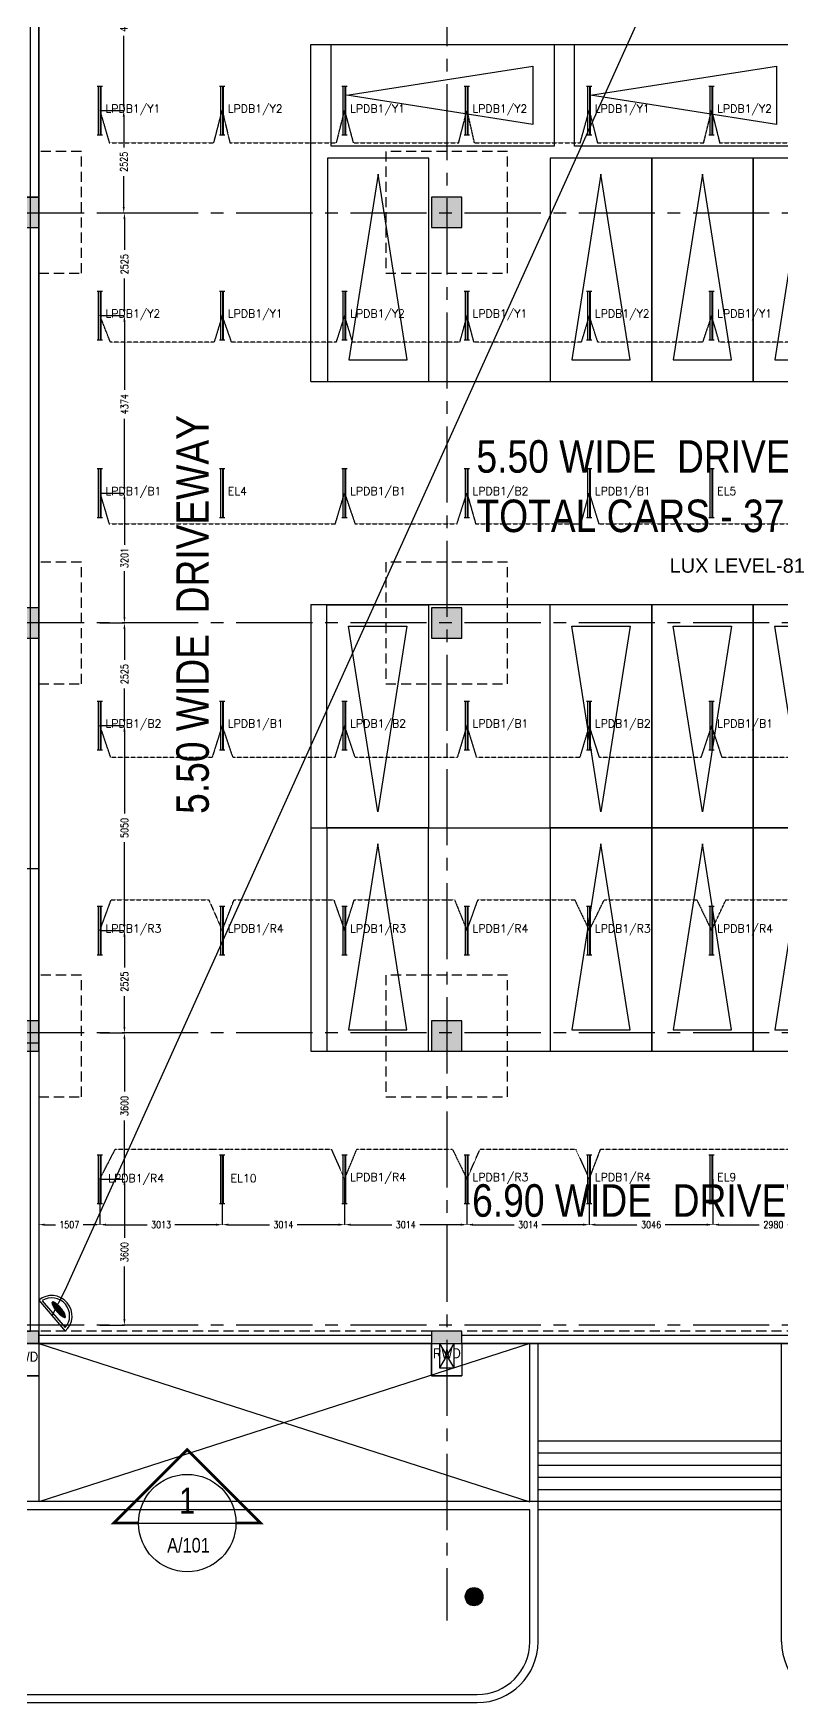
# Model space of a CAD drawing. Header units: millimetres. Extents: x 9951103 to 10069403, y -1438285 to -1363322.
# Drawn here: x 10006100 to 10024532, y -1432343 to -1391218 of the extents above; entities that cross this region are included whole.
import ezdxf
from ezdxf.enums import TextEntityAlignment as Align

# ---------------------------------------------------------------- set-up
doc = ezdxf.new("R2010")
doc.units = ezdxf.units.MM
doc.header["$MEASUREMENT"] = 0
doc.header["$PDMODE"] = 35
for name, pattern in [('CENTER2', [1.125, 0.75, -0.125, 0.125, -0.125]), ('DASHED', [0.75, 0.5, -0.25]), ('HIDDEN', [0.375, 0.25, -0.125])]:
    doc.linetypes.add(name, pattern=pattern)
for name, color, linetype in [('1_WINDOWS20', 5, 'Continuous'), ('A-ELEV-MDUM', 4, 'Continuous'), ('A-GRID-100', 5, 'CENTER2'), ('A-REFR-ELEV', 8, 'Continuous'), ('A-TEXT-NOTE-100', 4, 'Continuous'), ('A-WALL-MSNY', 3, 'Continuous'), ('CCTV', 120, 'Continuous'), ('CCTV & PA LAYOUT', 21, 'Continuous'), ('ELE-CONDUIT', 8, 'DASHED'), ('hatch', 8, 'Continuous'), ('Light', 142, 'Continuous'), ('POWER CONDUIT', 7, 'Continuous'), ('S TRUSS', 6, 'Continuous'), ('S-BEAM', 6, 'Continuous'), ('S-BEAMDASH', 4, 'HIDDEN'), ('S-COL', 200, 'Continuous'), ('S-CUTOUT', 11, 'Continuous'), ('S-GRID', 8, 'CENTER2'), ('S-HATH-CONC', 253, 'Continuous'), ('S-MIS', 8, 'Continuous'), ('WORKING', 76, 'Continuous')]:
    doc.layers.add(name, color=color, linetype=linetype)
for name, color, linetype, lineweight in [('ELE', 7, 'Continuous', 25), ('STR COL', 200, 'Continuous', 15), ('STR HATCH', 25, 'Continuous', 15)]:
    doc.layers.add(name, color=color, linetype=linetype, lineweight=lineweight)
doc.styles.add('ARIAL', font='arial.ttf', dxfattribs={"width": 0.8})
doc.styles.add('Ground$0$SIMPLEX', font='simplex.shx')
doc.styles.add('ROMANS-TITLE', font='ROMANS.shx', dxfattribs={"width": 0.8})
doc.styles.get("Standard").update_dxf_attribs({"font": 'arial.ttf'})
doc.dimstyles.new('A-100-DIM-INT', dxfattribs={"dimscale": 100, "dimtxt": 1.8, "dimasz": 1.5, "dimexe": 0, "dimexo": 0, "dimgap": 1, "dimtad": 0, "dimdec": 0, "dimdsep": 46, "dimtxsty": 'ROMANS-TITLE', "dimcen": 0.025, "dimclrd": 8, "dimclre": 8, "dimclrt": 7, "dimazin": 2, "dimtfac": 1, "dimtdec": 0, "dimtix": 1, "dimtmove": 2, "dimatfit": 3, "dimfxl": 1, "dimtolj": 1, "dimtzin": 0, "dimarcsym": 0})

# ---------------------------------------------------------------- blocks, each defined once
blk = doc.blocks.new('A$C57AA1221')
at = {"layer": 'WORKING', "color": 8}
for points in [[(0, 0), (2.5, 0), (2.5, 5.5), (0, 5.5), (0, 0)], [(0.532, 0.528), (1.968, 0.528), (1.25, 5.106), (0.532, 0.528)]]:
    blk.add_lwpolyline(points, dxfattribs=at)
blk = doc.blocks.new('A-ELEV-REF-1')
at = {"layer": 'A-REFR-ELEV', "ltscale": 800}
blk.add_line((-60, 0), (60, 0), dxfattribs=at)
at = {"layer": 'A-REFR-ELEV', "color": 4, "linetype": 'Continuous', "style": 'ARIAL', "width": 0.8}
for tag, height, p in [('ELEV-NO', 32, (-0.1, 27.6)), ('DRAWING-REF', 18, (1.5, -27))]:
    blk.add_attdef(tag, text='', height=height, dxfattribs=at).set_placement(p, align=Align.MIDDLE)
blk = doc.blocks.new('A-ELEV-REF-ARROW-1')
at = {"layer": 'A-REFR-ELEV', "const_width": 34.3}
blk.add_lwpolyline([(600, 0), (904, 0), (0, -904), (-904, 0), (-600, 0)], dxfattribs=at)
at = {"layer": 'A-REFR-ELEV'}
blk.add_circle((0, 0), 600, dxfattribs=at)
blk = doc.blocks.new('A$C3E527FA5')
at = {"layer": 'S-HATH-CONC'}
for points in [[(42569.4, 34323.3), (43319.4, 34323.3), (43319.4, 35073.3), (42569.4, 35073.3)], [(52994.5, 34323.3), (53744.5, 34323.3), (53744.5, 35073.3), (52994.5, 35073.3)], [(42569.4, 24205.7), (43319.4, 24205.7), (43319.4, 24955.7), (42569.4, 24955.7)], [(52994.5, 24205.7), (53744.5, 24205.7), (53744.5, 24955.7), (52994.5, 24955.7)], [(42569.4, 14030.8), (43319.4, 14030.8), (43319.4, 14780.8), (42569.4, 14780.8)], [(52994.5, 14030.8), (53744.5, 14030.8), (53744.5, 14780.8), (52994.5, 14780.8)], [(42569.4, 6830.8), (43319.4, 6830.8), (43319.4, 7130.8), (42569.4, 7130.8)], [(52994.5, 6830.8), (53744.5, 6830.8), (53744.5, 7130.8), (52994.5, 7130.8)]]:
    blk.add_hatch(color=8, dxfattribs=at).paths.add_polyline_path(points)
at = {"layer": 'A-GRID-100', "color": 8, "linetype": 'CENTER2', "ltscale": 2500}
for p, q in [((53369.5, 54731.7), (53369.5, 2245.6)), ((80999.3, 34680.3), (1006.7, 34680.3)), ((80999.3, 24580.7), (1006.7, 24580.7)), ((80999.3, 14479.7), (1006.7, 14479.7)), ((80999.3, 7280.1), (1006.7, 7280.1))]:
    blk.add_line(p, q, dxfattribs=at)
at = {"layer": 'S-COL', "color": 8}
for points in [[(42569.4, 34323.3), (43319.4, 34323.3), (43319.4, 35073.3), (42569.4, 35073.3)], [(52994.5, 34323.3), (53744.5, 34323.3), (53744.5, 35073.3), (52994.5, 35073.3)], [(42569.4, 24205.7), (43319.4, 24205.7), (43319.4, 24955.7), (42569.4, 24955.7)], [(52994.5, 24205.7), (53744.5, 24205.7), (53744.5, 24955.7), (52994.5, 24955.7)], [(42569.4, 14030.8), (43319.4, 14030.8), (43319.4, 14780.8), (42569.4, 14780.8)], [(52994.5, 14030.8), (53744.5, 14030.8), (53744.5, 14780.8), (52994.5, 14780.8)], [(42569.4, 6830.8), (43319.4, 6830.8), (43319.4, 7130.8), (42569.4, 7130.8)], [(52994.5, 6830.8), (53744.5, 6830.8), (53744.5, 7130.8), (52994.5, 7130.8)]]:
    blk.add_lwpolyline(points, close=True, dxfattribs=at)
blk = doc.blocks.new('A$C38CA724D')
at = {"layer": 'S-GRID', "color": 8, "linetype": 'CENTER2', "ltscale": 2500}
for p, q in [((53369.5, 54731.7), (53369.5, 0)), ((80999.3, 34680.3), (1006.7, 34680.3)), ((80999.3, 24580.7), (1006.7, 24580.7)), ((80999.3, 14479.7), (1006.7, 14479.7)), ((80999.3, 7280.1), (1006.7, 7280.1))]:
    blk.add_line(p, q, dxfattribs=at)
blk = doc.blocks.new('A$C5ABE449E')
at = {"layer": 'STR HATCH'}
blk.add_hatch(color=8, dxfattribs=at).paths.add_polyline_path([(75, 75), (825, 75), (825, 825), (75, 825)])
at = {"layer": 'STR COL', "color": 8}
blk.add_lwpolyline([(75, 75), (825, 75), (825, 825), (75, 825)], close=True, dxfattribs=at)
blk = doc.blocks.new('REV COL LAYOUT')
at = {"layer": 'STR HATCH'}
for points in [[(35038, -35327), (35788, -35327), (35788, -35027), (35038, -35027)], [(45463, -35327), (46213, -35327), (46213, -35027), (45463, -35027)]]:
    blk.add_hatch(color=8, dxfattribs=at).paths.add_polyline_path(points)
h = blk.add_hatch(color=8, dxfattribs=at)
edge = h.paths.add_edge_path()
edge.add_arc((46513, -41567), 225, 0, 360)
at = {"layer": 'STR COL', "color": 8}
for points in [[(35038, -35327), (35788, -35327), (35788, -35027), (35038, -35027)], [(45463, -35327), (46213, -35327), (46213, -35027), (45463, -35027)]]:
    blk.add_lwpolyline(points, close=True, dxfattribs=at)
blk.add_circle((46513, -41567), 225, dxfattribs=at)
blk.add_circle((46513, -41567), 225, dxfattribs=at)
at = {"layer": 'hatch', "color": 8}
for p in [(34963, -7910), (45388, -7910), (34963, -18027), (45388, -18027), (34963, -28202), (45388, -28202)]:
    blk.add_blockref('A$C5ABE449E', p, dxfattribs=at)
blk = doc.blocks.new('A$C1FD4616B')
at = {"layer": 'S-MIS', "color": 8}
for p, q in [((46666, 14520), (46666, 18419)), ((46666, 16021), (52666, 16021)), ((46666, 15721), (52666, 15721)), ((46666, 15421), (52666, 15421)), ((46666, 15121), (52666, 15121)), ((46666, 14821), (52666, 14821)), ((46666, 14520), (28866, 14520)), ((52666, 14520), (46666, 14520)), ((46666, 11069), (46666, 14520)), ((52666, 11069), (52666, 14520)), ((46466, 14320), (28866, 14320)), ((46466, 11069), (46466, 14320)), ((52666, 14320), (46666, 14320)), ((19565, 9569), (45166, 9569)), ((19566, 9769), (45166, 9769)), ((25566, 9769), (45166, 9769)), ((25566, 9769), (45166, 9769))]:
    blk.add_line(p, q, dxfattribs=at)
for centre, radius, start, end in [((45166, 11069), 1500, 270, 0), ((45166, 11069), 1300, 270, 0), ((54166, 11069), 1500, 180, 270)]:
    blk.add_arc(centre, radius, start, end, dxfattribs=at)
blk = doc.blocks.new('FTL')
at = {"color": 30}
for p, q in [((-757, 75), (-757, -73)), ((-757, 38), (600, 36)), ((600, 74), (600, -75)), ((-757, -36), (600, -37))]:
    blk.add_line(p, q, dxfattribs=at)
at = {"color": 30, "ltscale": 450, "const_width": 20}
blk.add_lwpolyline([(-757, 1), (600, -1)], dxfattribs=at)
at = {"color": 30}
for tag, p in [('TYPE', (568, 0, 0)), ('WATTS', (568, -6, 0))]:
    blk.add_attdef(tag, p, '', height=2.5, dxfattribs=at)
blk = doc.blocks.new('*D168')
at = {"color": 8, "lineweight": -2}
for p, q in [((10025819, -1418871), (10025819, -1420568)), ((10022839, -1419444), (10022839, -1420568)), ((10022989, -1420568), (10023975, -1420568)), ((10025669, -1420568), (10024683, -1420568))]:
    blk.add_line(p, q, dxfattribs=at)
at = {"color": 8}
for points in [[(10022989, -1420543), (10022989, -1420593), (10022839, -1420568)], [(10025669, -1420593), (10025669, -1420543), (10025819, -1420568)]]:
    blk.add_solid(points, dxfattribs=at)
at = {"layer": 'Defpoints', "color": 0}
for p in [(10025819, -1418871), (10022839, -1419444), (10022839, -1420568)]:
    blk.add_point(p, dxfattribs=at)
at = {"color": 7, "insert": (10024329, -1420568), "char_height": 180, "attachment_point": 5, "style": 'ROMANS-TITLE'}
blk.add_mtext('\\A1;2980', dxfattribs=at)
blk = doc.blocks.new('*D169')
at = {"color": 8, "lineweight": -2}
for p, q in [((10019793, -1419444), (10019793, -1420568)), ((10022839, -1419444), (10022839, -1420568)), ((10019943, -1420568), (10020966, -1420568)), ((10022689, -1420568), (10021666, -1420568))]:
    blk.add_line(p, q, dxfattribs=at)
at = {"color": 8}
for points in [[(10019943, -1420543), (10019943, -1420593), (10019793, -1420568)], [(10022689, -1420593), (10022689, -1420543), (10022839, -1420568)]]:
    blk.add_solid(points, dxfattribs=at)
at = {"layer": 'Defpoints', "color": 0}
for p in [(10019793, -1419444), (10022839, -1419444), (10019793, -1420568)]:
    blk.add_point(p, dxfattribs=at)
at = {"color": 7, "insert": (10021316, -1420568), "char_height": 180, "attachment_point": 5, "style": 'ROMANS-TITLE'}
blk.add_mtext('\\A1;3046', dxfattribs=at)
blk = doc.blocks.new('*D158')
at = {"color": 8, "lineweight": -2}
for p, q in [((10016779, -1419444), (10016779, -1420568)), ((10019793, -1419444), (10019793, -1420568)), ((10016929, -1420568), (10017943, -1420568)), ((10019643, -1420568), (10018629, -1420568))]:
    blk.add_line(p, q, dxfattribs=at)
at = {"color": 8}
for points in [[(10016929, -1420543), (10016929, -1420593), (10016779, -1420568)], [(10019643, -1420593), (10019643, -1420543), (10019793, -1420568)]]:
    blk.add_solid(points, dxfattribs=at)
at = {"layer": 'Defpoints', "color": 0}
for p in [(10016779, -1419444), (10019793, -1419444), (10016779, -1420568)]:
    blk.add_point(p, dxfattribs=at)
at = {"color": 7, "insert": (10018286, -1420568), "char_height": 180, "attachment_point": 5, "style": 'ROMANS-TITLE'}
blk.add_mtext('\\A1;3014', dxfattribs=at)
blk = doc.blocks.new('*D159')
at = {"color": 8, "lineweight": -2}
for p, q in [((10013766, -1419444), (10013766, -1420568)), ((10016779, -1419444), (10016779, -1420568)), ((10013916, -1420568), (10014929, -1420568)), ((10016629, -1420568), (10015616, -1420568))]:
    blk.add_line(p, q, dxfattribs=at)
at = {"color": 8}
for points in [[(10013916, -1420543), (10013916, -1420593), (10013766, -1420568)], [(10016629, -1420593), (10016629, -1420543), (10016779, -1420568)]]:
    blk.add_solid(points, dxfattribs=at)
at = {"layer": 'Defpoints', "color": 0}
for p in [(10013766, -1419444), (10016779, -1419444), (10013766, -1420568)]:
    blk.add_point(p, dxfattribs=at)
at = {"color": 7, "insert": (10015272, -1420568), "char_height": 180, "attachment_point": 5, "style": 'ROMANS-TITLE'}
blk.add_mtext('\\A1;3014', dxfattribs=at)
blk = doc.blocks.new('*D160')
at = {"color": 8, "lineweight": -2}
for p, q in [((10010751, -1418871), (10010751, -1420568)), ((10013766, -1419444), (10013766, -1420568)), ((10010901, -1420568), (10011915, -1420568)), ((10013616, -1420568), (10012602, -1420568))]:
    blk.add_line(p, q, dxfattribs=at)
at = {"color": 8}
for points in [[(10010901, -1420543), (10010901, -1420593), (10010751, -1420568)], [(10013616, -1420593), (10013616, -1420543), (10013766, -1420568)]]:
    blk.add_solid(points, dxfattribs=at)
at = {"layer": 'Defpoints', "color": 0}
for p in [(10010751, -1418871), (10013766, -1419444), (10010751, -1420568)]:
    blk.add_point(p, dxfattribs=at)
at = {"color": 7, "insert": (10012258, -1420568), "char_height": 180, "attachment_point": 5, "style": 'ROMANS-TITLE'}
blk.add_mtext('\\A1;3014', dxfattribs=at)
blk = doc.blocks.new('*D161')
at = {"color": 8, "lineweight": -2}
for p, q in [((10010751, -1418871), (10010751, -1420568)), ((10007738, -1419444), (10007738, -1420568)), ((10007888, -1420568), (10008905, -1420568)), ((10010601, -1420568), (10009585, -1420568))]:
    blk.add_line(p, q, dxfattribs=at)
at = {"color": 8}
for points in [[(10007888, -1420543), (10007888, -1420593), (10007738, -1420568)], [(10010601, -1420593), (10010601, -1420543), (10010751, -1420568)]]:
    blk.add_solid(points, dxfattribs=at)
at = {"layer": 'Defpoints', "color": 0}
for p in [(10010751, -1418871), (10007738, -1419444), (10007738, -1420568)]:
    blk.add_point(p, dxfattribs=at)
at = {"color": 7, "insert": (10009245, -1420568), "char_height": 180, "attachment_point": 5, "style": 'ROMANS-TITLE'}
blk.add_mtext('\\A1;3013', dxfattribs=at)
blk = doc.blocks.new('*D162')
at = {"color": 8, "lineweight": -2}
for p, q in [((10007738, -1419444), (10007738, -1420568)), ((10006231, -1419743), (10006231, -1420568)), ((10006381, -1420568), (10006645, -1420568)), ((10007588, -1420568), (10007325, -1420568))]:
    blk.add_line(p, q, dxfattribs=at)
at = {"color": 8}
for points in [[(10006381, -1420543), (10006381, -1420593), (10006231, -1420568)], [(10007588, -1420593), (10007588, -1420543), (10007738, -1420568)]]:
    blk.add_solid(points, dxfattribs=at)
at = {"layer": 'Defpoints', "color": 0}
for p in [(10007738, -1419444), (10006231, -1419743), (10006231, -1420568)]:
    blk.add_point(p, dxfattribs=at)
at = {"color": 7, "insert": (10006985, -1420568), "char_height": 180, "attachment_point": 5, "style": 'ROMANS-TITLE'}
blk.add_mtext('\\A1;1507', dxfattribs=at)
blk = doc.blocks.new('*D145')
at = {"color": 8, "lineweight": -2}
for p, q in [((10007738, -1419444), (10008343, -1419444)), ((10008343, -1419594), (10008343, -1420890)), ((10008343, -1422894), (10008343, -1421597)), ((10007738, -1423044), (10008343, -1423044))]:
    blk.add_line(p, q, dxfattribs=at)
at = {"color": 8}
for points in [[(10008368, -1419594), (10008318, -1419594), (10008343, -1419444)], [(10008318, -1422894), (10008368, -1422894), (10008343, -1423044)]]:
    blk.add_solid(points, dxfattribs=at)
at = {"layer": 'Defpoints', "color": 0}
for p in [(10007738, -1419444), (10007738, -1423044), (10008343, -1423044)]:
    blk.add_point(p, dxfattribs=at)
at = {"color": 7, "insert": (10008343, -1421244), "char_height": 180, "attachment_point": 5, "rotation": 90, "style": 'ROMANS-TITLE'}
blk.add_mtext('\\A1;3600', dxfattribs=at)
blk = doc.blocks.new('*D146')
at = {"color": 8, "lineweight": -2}
for p, q in [((10007738, -1415844), (10008343, -1415844)), ((10008343, -1415994), (10008343, -1417290)), ((10008343, -1419294), (10008343, -1417998)), ((10007738, -1419444), (10008343, -1419444))]:
    blk.add_line(p, q, dxfattribs=at)
at = {"color": 8}
for points in [[(10008368, -1415994), (10008318, -1415994), (10008343, -1415844)], [(10008318, -1419294), (10008368, -1419294), (10008343, -1419444)]]:
    blk.add_solid(points, dxfattribs=at)
at = {"layer": 'Defpoints', "color": 0}
for p in [(10007738, -1415844), (10008343, -1415844), (10007738, -1419444)]:
    blk.add_point(p, dxfattribs=at)
at = {"color": 7, "insert": (10008343, -1417644), "char_height": 180, "attachment_point": 5, "rotation": 90, "style": 'ROMANS-TITLE'}
blk.add_mtext('\\A1;3600', dxfattribs=at)
blk = doc.blocks.new('*D147')
at = {"color": 8, "lineweight": -2}
for p, q in [((10007738, -1413319), (10008343, -1413319)), ((10008343, -1413469), (10008343, -1414228)), ((10008343, -1415694), (10008343, -1414935)), ((10007738, -1415844), (10008343, -1415844))]:
    blk.add_line(p, q, dxfattribs=at)
at = {"color": 8}
for points in [[(10008368, -1413469), (10008318, -1413469), (10008343, -1413319)], [(10008318, -1415694), (10008368, -1415694), (10008343, -1415844)]]:
    blk.add_solid(points, dxfattribs=at)
at = {"layer": 'Defpoints', "color": 0}
for p in [(10007738, -1413319), (10007738, -1415844), (10008343, -1415844)]:
    blk.add_point(p, dxfattribs=at)
at = {"color": 7, "insert": (10008343, -1414581), "char_height": 180, "attachment_point": 5, "rotation": 90, "style": 'ROMANS-TITLE'}
blk.add_mtext('\\A1;2525', dxfattribs=at)
blk = doc.blocks.new('*D148')
at = {"color": 8, "lineweight": -2}
for p, q in [((10007738, -1408268), (10008343, -1408268)), ((10008343, -1408418), (10008343, -1410440)), ((10008343, -1413169), (10008343, -1411147)), ((10007738, -1413319), (10008343, -1413319))]:
    blk.add_line(p, q, dxfattribs=at)
at = {"color": 8}
for points in [[(10008368, -1408418), (10008318, -1408418), (10008343, -1408268)], [(10008318, -1413169), (10008368, -1413169), (10008343, -1413319)]]:
    blk.add_solid(points, dxfattribs=at)
at = {"layer": 'Defpoints', "color": 0}
for p in [(10007738, -1408268), (10008343, -1408268), (10007738, -1413319)]:
    blk.add_point(p, dxfattribs=at)
at = {"color": 7, "insert": (10008343, -1410794), "char_height": 180, "attachment_point": 5, "rotation": 90, "style": 'ROMANS-TITLE'}
blk.add_mtext('\\A1;5050', dxfattribs=at)
blk = doc.blocks.new('*D149')
at = {"color": 8, "lineweight": -2}
for p, q in [((10007738, -1405743), (10008343, -1405743)), ((10008343, -1405893), (10008343, -1406652)), ((10008343, -1408118), (10008343, -1407359)), ((10007738, -1408268), (10008343, -1408268))]:
    blk.add_line(p, q, dxfattribs=at)
at = {"color": 8}
for points in [[(10008368, -1405893), (10008318, -1405893), (10008343, -1405743)], [(10008318, -1408118), (10008368, -1408118), (10008343, -1408268)]]:
    blk.add_solid(points, dxfattribs=at)
at = {"layer": 'Defpoints', "color": 0}
for p in [(10007738, -1405743), (10008343, -1405743), (10007738, -1408268)]:
    blk.add_point(p, dxfattribs=at)
at = {"color": 7, "insert": (10008343, -1407006), "char_height": 180, "attachment_point": 5, "rotation": 90, "style": 'ROMANS-TITLE'}
blk.add_mtext('\\A1;2525', dxfattribs=at)
blk = doc.blocks.new('*D150')
at = {"color": 8, "lineweight": -2}
for p, q in [((10007738, -1402542), (10008343, -1402542)), ((10008343, -1402692), (10008343, -1403820)), ((10008343, -1405593), (10008343, -1404465)), ((10007738, -1405743), (10008343, -1405743))]:
    blk.add_line(p, q, dxfattribs=at)
at = {"color": 8}
for points in [[(10008368, -1402692), (10008318, -1402692), (10008343, -1402542)], [(10008318, -1405593), (10008368, -1405593), (10008343, -1405743)]]:
    blk.add_solid(points, dxfattribs=at)
at = {"layer": 'Defpoints', "color": 0}
for p in [(10007738, -1402542), (10007738, -1405743), (10008343, -1405743)]:
    blk.add_point(p, dxfattribs=at)
at = {"color": 7, "insert": (10008343, -1404143), "char_height": 180, "attachment_point": 5, "rotation": 90, "style": 'ROMANS-TITLE'}
blk.add_mtext('\\A1;3201', dxfattribs=at)
blk = doc.blocks.new('*D151')
at = {"color": 8, "lineweight": -2}
for p, q in [((10007738, -1398168), (10008343, -1398168)), ((10008343, -1398318), (10008343, -1399998)), ((10008343, -1402392), (10008343, -1400712)), ((10007738, -1402542), (10008343, -1402542))]:
    blk.add_line(p, q, dxfattribs=at)
at = {"color": 8}
for points in [[(10008368, -1398318), (10008318, -1398318), (10008343, -1398168)], [(10008318, -1402392), (10008368, -1402392), (10008343, -1402542)]]:
    blk.add_solid(points, dxfattribs=at)
at = {"layer": 'Defpoints', "color": 0}
for p in [(10007738, -1398168), (10008343, -1398168), (10007738, -1402542)]:
    blk.add_point(p, dxfattribs=at)
at = {"color": 7, "insert": (10008343, -1400355), "char_height": 180, "attachment_point": 5, "rotation": 90, "style": 'ROMANS-TITLE'}
blk.add_mtext('\\A1;4374', dxfattribs=at)
blk = doc.blocks.new('*D152')
at = {"color": 8, "lineweight": -2}
for p, q in [((10007738, -1395643), (10008343, -1395643)), ((10008343, -1395793), (10008343, -1396552)), ((10008343, -1398018), (10008343, -1397260)), ((10007738, -1398168), (10008343, -1398168))]:
    blk.add_line(p, q, dxfattribs=at)
at = {"color": 8}
for points in [[(10008368, -1395793), (10008318, -1395793), (10008343, -1395643)], [(10008318, -1398018), (10008368, -1398018), (10008343, -1398168)]]:
    blk.add_solid(points, dxfattribs=at)
at = {"layer": 'Defpoints', "color": 0}
for p in [(10007738, -1395643), (10008343, -1395643), (10007738, -1398168)]:
    blk.add_point(p, dxfattribs=at)
at = {"color": 7, "insert": (10008343, -1396906), "char_height": 180, "attachment_point": 5, "rotation": 90, "style": 'ROMANS-TITLE'}
blk.add_mtext('\\A1;2525', dxfattribs=at)
blk = doc.blocks.new('*D153')
at = {"color": 8, "lineweight": -2}
for p, q in [((10007738, -1393118), (10008326, -1393118)), ((10008326, -1393268), (10008326, -1394027)), ((10008326, -1395493), (10008326, -1394735)), ((10007738, -1395643), (10008326, -1395643))]:
    blk.add_line(p, q, dxfattribs=at)
at = {"color": 8}
for points in [[(10008351, -1393268), (10008301, -1393268), (10008326, -1393118)], [(10008301, -1395493), (10008351, -1395493), (10008326, -1395643)]]:
    blk.add_solid(points, dxfattribs=at)
at = {"layer": 'Defpoints', "color": 0}
for p in [(10007738, -1393118), (10007738, -1395643), (10008326, -1395643)]:
    blk.add_point(p, dxfattribs=at)
at = {"color": 7, "insert": (10008326, -1394381), "char_height": 180, "attachment_point": 5, "rotation": 90, "style": 'ROMANS-TITLE'}
blk.add_mtext('\\A1;2525', dxfattribs=at)
blk = doc.blocks.new('*D154')
at = {"color": 8, "lineweight": -2}
for p, q in [((10007737, -1388743), (10008326, -1388743)), ((10008326, -1388893), (10008326, -1390580)), ((10008326, -1392968), (10008326, -1391281)), ((10007738, -1393118), (10008326, -1393118))]:
    blk.add_line(p, q, dxfattribs=at)
at = {"color": 8}
for points in [[(10008351, -1388893), (10008301, -1388893), (10008326, -1388743)], [(10008301, -1392968), (10008351, -1392968), (10008326, -1393118)]]:
    blk.add_solid(points, dxfattribs=at)
at = {"layer": 'Defpoints', "color": 0}
for p in [(10007737, -1388743), (10008326, -1388743), (10007738, -1393118)]:
    blk.add_point(p, dxfattribs=at)
at = {"color": 7, "insert": (10008326, -1390931), "char_height": 180, "attachment_point": 5, "rotation": 90, "style": 'ROMANS-TITLE'}
blk.add_mtext('\\A1;4376', dxfattribs=at)
blk = doc.blocks.new('CD54F')
at = {"layer": 'CCTV'}
h = blk.add_hatch(color=1, dxfattribs=at)
edge = h.paths.add_edge_path()
edge.add_arc((-0.2, -32.9), 47.7, 90, 96.1294)
edge.add_arc((-2.5, -10.7), 25.4, 96.1294, 104.5344)
edge.add_arc((-6.1, 3.1), 11.1, 104.5344, 122.0427)
edge.add_arc((-11.4, 11.6), 1.1, 122.0427, 180)
edge.add_arc((-11.4, 11.6), 1.1, 180, 237.9573)
edge.add_arc((-6.1, 20.1), 11.1, 237.9573, 255.4656)
edge.add_arc((-2.5, 33.9), 25.4, 255.4656, 263.8706)
edge.add_arc((-0.2, 56.1), 47.7, 263.8706, 270)
edge.add_arc((-0.2, 56.1), 47.7, 270, 276.1294)
edge.add_arc((2.2, 33.9), 25.4, 276.1294, 284.5344)
edge.add_arc((5.8, 20.1), 11.1, 284.5344, 302.0427)
edge.add_arc((11.1, 11.6), 1.1, 302.0427, 360)
edge.add_arc((11.1, 11.6), 1.1, 360, 417.9573)
edge.add_arc((5.8, 3.1), 11.1, 57.9573, 75.4656)
edge.add_arc((2.2, -10.7), 25.4, 75.4656, 83.8706)
edge.add_arc((-0.2, -32.9), 47.7, 83.8706, 90)
at = {"layer": 'CCTV', "color": 1}
for p, q in [((-25.2, 0.4), (25.2, 0.4)), ((-21.9, 3.4), (21.9, 3.4))]:
    blk.add_line(p, q, dxfattribs=at)
blk.add_lwpolyline([(-0.2, 14.8, 0.026751), (-5.3, 14.6, 0.03669), (-8.9, 13.9, 0.076543), (-12, 12.6, 0.258419), (-12.5, 11.6, 0.258419), (-12, 10.7, 0.076543), (-8.9, 9.4, 0.03669), (-5.3, 8.7, 0.026751), (-0.2, 8.4, 0.026751), (4.9, 8.7, 0.03669), (8.6, 9.4, 0.076543), (11.7, 10.7, 0.258419), (12.2, 11.6, 0.258419), (11.7, 12.6, 0.076543), (8.6, 13.9, 0.03669), (4.9, 14.6, 0.026751)], format="xyb", close=True, dxfattribs=at)
for radius, start, end in [(25.2, 0.8684, 179.1316), (22.2, 8.7666, 171.2334)]:
    blk.add_arc((0, 0), radius, start, end, dxfattribs=at)

msp = doc.modelspace()

# ---------------------------------------------------------------- linework, layer by layer
at = {"color": 8}
msp.add_lwpolyline([(10039581.3, -1423492.9), (10027156.7, -1423493.7), (10027156.7, -1424292.2), (10025081.3, -1424292.2), (10025081.3, -1423493.7), (10016656.6, -1423493.7), (10016656.6, -1424292.2), (10015906.6, -1424292.2), (10015906.6, -1423492.9), (10006231.5, -1423493.7), (10006231.5, -1424292.2), (10005481.5, -1424292.2), (10005481.5, -1423192.9), (10006031.5, -1423192.9), (10006031.5, -1386392.2), (10006031.5, -1386392.2), (10006031.5, -1385392.2), (10006031.5, -1385392.2), (10006031.5, -1380092.6), (10025081.3, -1380092.6), (10025081.3, -1379294.1), (10027156.7, -1379294.1), (10027156.7, -1380093.4), (10039581.3, -1380093.4)], close=True, dxfattribs=at)
at = {"layer": 'A-ELEV-MDUM', "color": 8}
for p, q in [((10016106.6, -1423493.7), (10016456.6, -1424093)), ((10016456.6, -1423493.7), (10016106.6, -1424092.2))]:
    msp.add_line(p, q, dxfattribs=at)
at = {"layer": 'A-WALL-MSNY', "color": 8}
for p, q in [((10006231.5, -1423293.7), (10015906.6, -1423293.7)), ((10016656.6, -1423293.7), (10026406.7, -1423293.7)), ((10006031.5, -1423493.7), (10015906.6, -1423493.7)), ((10006231.5, -1423493), (10006231.5, -1424292.2)), ((10015906.6, -1423493.7), (10015906.6, -1424292.2)), ((10016106.6, -1423493.7), (10016106.6, -1424092.2)), ((10016456.6, -1423493.7), (10016456.6, -1424092.2)), ((10016656.6, -1423493.7), (10016656.6, -1424292.2)), ((10016656.6, -1423493.7), (10025081.3, -1423493.7)), ((10016106.6, -1424092.2), (10016456.6, -1424092.2)), ((10005481.5, -1424292.2), (10006231.5, -1424292.2)), ((10015906.6, -1424292.2), (10016656.6, -1424292.2))]:
    msp.add_line(p, q, dxfattribs=at)
for points in [[(10006231.5, -1385843.4), (10006231.5, -1395250.5)], [(10006231.5, -1396000.5), (10006231.5, -1405368.1)], [(10006231.5, -1406118.1), (10006231.5, -1415542.9)], [(10006231.5, -1416292.9), (10006231.5, -1423192.9)]]:
    msp.add_lwpolyline(points, dxfattribs=at)
at = {"layer": 'ELE-CONDUIT', "color": 30}
for points in [[(10007737.9, -1393118.4), (10007969.4, -1393910.6), (10010546, -1393910.6), (10010751.5, -1393118.4), (10010940.2, -1393910.6), (10013568.5, -1393910.6), (10013765.1, -1393118.4), (10013978, -1393910.6), (10016576.9, -1393910.6), (10016778.7, -1393118.4), (10016957.2, -1393910.6), (10019572.2, -1393910.6), (10019792.4, -1393118.4), (10019994, -1393910.6), (10022613.4, -1393910.6), (10022806, -1393118.4), (10023003.9, -1393910.6), (10025659.6, -1393910.6)], [(10025590.1, -1398823.1), (10022996.1, -1398823.1), (10022806.4, -1398168.4), (10022584.5, -1398823.1), (10020003.4, -1398823.1), (10019792.8, -1398168.4), (10019595.5, -1398823.1), (10016952.5, -1398823.1), (10016779.1, -1398168.4), (10016598.6, -1398823.1), (10013963.2, -1398823.1), (10013765.5, -1398168.4), (10013556.3, -1398823.1), (10010982, -1398823.1), (10010751.9, -1398168.4), (10010553.4, -1398823.1), (10007997, -1398823.1), (10007738.3, -1398168.4)], [(10007738.3, -1402542.2), (10007963.4, -1403298.5), (10013539.1, -1403298.5), (10013765.5, -1402542.2), (10014021.6, -1403298.5), (10016536, -1403298.5), (10016779.1, -1402542.2), (10016994, -1403298.5), (10019466.4, -1403298.5), (10019591, -1403298.5), (10019792.8, -1402542.2), (10020026.7, -1403298.5), (10025566.9, -1403298.5)], [(10025530.7, -1409061), (10023067.6, -1409061), (10022806.4, -1408268.3), (10022543, -1409061), (10020046.7, -1409061), (10019792.8, -1408268.3), (10019557.5, -1409061), (10017023.3, -1409061), (10016779.1, -1408268.3), (10016540.6, -1409061), (10014028.9, -1409061), (10013765.5, -1408268.3), (10013521.1, -1409061), (10011019.9, -1409061), (10010751.9, -1408268.3), (10010501.2, -1409061), (10008007.4, -1409061), (10007738.3, -1408268.3)], [(10007738.3, -1413318.8), (10008016.8, -1412564.8), (10010420.4, -1412564.8), (10010751.9, -1413318.8), (10011044, -1412564.8), (10013498.6, -1412564.8), (10013765.5, -1413318.8), (10014005.3, -1412564.8), (10016475, -1412564.8), (10016779.1, -1413318.8), (10017052.5, -1412564.8), (10019433.7, -1412564.8), (10019792.8, -1413318.8), (10020165.1, -1412564.8), (10022440.5, -1412564.8), (10022806.4, -1413318.8), (10023159.9, -1412564.8), (10025562.4, -1412564.8)], [(10007738.3, -1419443.8), (10008119.4, -1418706), (10010538.5, -1418706), (10010538.5, -1418706), (10010953.6, -1418706), (10013436.5, -1418706), (10013765.5, -1419443.8), (10014069.5, -1418706), (10016419.7, -1418706), (10016779.1, -1419443.8), (10017105.1, -1418706), (10019459.8, -1418706), (10019792.8, -1419443.8), (10020074.7, -1418706), (10025452.1, -1418706)]]:
    msp.add_lwpolyline(points, dxfattribs=at)
at = {"layer": 'hatch', "color": 8}
for p, q in [((10012931.5, -1391492.6), (10039381.3, -1391492.6)), ((10012931.5, -1399792.2), (10012931.5, -1391492.6)), ((10012931.5, -1399792.2), (10039381.3, -1399792.2)), ((10012931.5, -1405292.2), (10012931.5, -1416292.2)), ((10012931.5, -1405292.2), (10039381.3, -1405292.2)), ((10012931.5, -1410792.2), (10039381.3, -1410792.2)), ((10012931.5, -1416292.2), (10035294.2, -1416292.2))]:
    msp.add_line(p, q, dxfattribs=at)
at = {"layer": 'POWER CONDUIT', "color": 233}
msp.add_lwpolyline([(10025544.3, -1380093.4), (10025544.3, -1380811.6), (10006874, -1422193.6), (10006551.5, -1422816.3)], dxfattribs=at)
at = {"layer": 'S TRUSS', "color": 3}
for p, q in [((10006231.5, -1378093.4), (10006231.5, -1427392.9)), ((10006231.5, -1423492.9), (10015906.6, -1423492.9)), ((10016656.6, -1423492.9), (10026406.7, -1423493.7)), ((10018331.6, -1427392.9), (10018331.9, -1423493.1)), ((10018531.6, -1427392.9), (10018531.9, -1423493.1)), ((10024531.6, -1427392.9), (10024531.6, -1423493.6))]:
    msp.add_line(p, q, dxfattribs=at)
at = {"layer": 'S-BEAM', "color": 3}
for p, q in [((10006231.5, -1395250.5), (10006231.5, -1385843.4)), ((10006231.5, -1395250.5), (10006231.5, -1385843.4)), ((10006231.5, -1395250.5), (10006231.5, -1385843.4)), ((10006231.5, -1405368.1), (10006231.5, -1396000.5)), ((10006231.5, -1405368.1), (10006231.5, -1396000.5)), ((10006231.5, -1405368.1), (10006231.5, -1396000.5)), ((10006231.5, -1415542.9), (10006231.5, -1406118.1)), ((10006231.5, -1415542.9), (10006231.5, -1406118.1)), ((10006231.5, -1415542.9), (10006231.5, -1406118.1))]:
    msp.add_line(p, q, dxfattribs=at)
at = {"layer": 'S-BEAM', "color": 3, "ltscale": 1000}
msp.add_lwpolyline([(9994831.4, -1404118.1), (9994831.4, -1395250.5), (10006231.5, -1395250.5), (10006231.5, -1423492.9), (9984956.3, -1423492.9), (9984956.3, -1405918.1), (9992631.4, -1405918.1)], dxfattribs=at)
msp.add_lwpolyline([(9994831.4, -1411792.9), (10006231.5, -1411792.9), (10006231.5, -1416092.9), (9994831.4, -1416092.9)], close=True, dxfattribs=at)
at = {"layer": 'S-BEAMDASH', "color": 3, "ltscale": 1000}
for p, q in [((10015906.6, -1423191.6), (10006231.5, -1423192.9)), ((10015906.6, -1423192.2), (10006231.5, -1423192.9)), ((10026406.7, -1423192.9), (10016656.6, -1423192.9))]:
    msp.add_line(p, q, dxfattribs=at)
for points in [[(10006231.5, -1397125.5), (10007281.5, -1397125.5), (10007281.5, -1394125.5), (10006231.5, -1394125.5)], [(10006231.5, -1407243.1), (10007281.5, -1407243.1), (10007281.5, -1404243.1), (10006231.5, -1404243.1)], [(10006231.5, -1417417.9), (10007281.5, -1417417.9), (10007281.5, -1414417.9), (10006231.5, -1414417.9)]]:
    msp.add_lwpolyline(points, dxfattribs=at)
for points in [[(10014781.6, -1397125.5), (10017781.6, -1397125.5), (10017781.6, -1394125.5), (10014781.6, -1394125.5)], [(10014781.6, -1407243.1), (10017781.6, -1407243.1), (10017781.6, -1404243.1), (10014781.6, -1404243.1)], [(10014781.6, -1417417.9), (10017781.6, -1417417.9), (10017781.6, -1414417.9), (10014781.6, -1414417.9)]]:
    msp.add_lwpolyline(points, close=True, dxfattribs=at)
at = {"layer": 'S-CUTOUT', "color": 8, "linetype": 'Continuous', "ltscale": 750}
for p, q in [((10018331.9, -1423493), (10006231.5, -1427392.9)), ((10006231.5, -1423493.1), (10018331.6, -1427392.9))]:
    msp.add_line(p, q, dxfattribs=at)

# ---------------------------------------------------------------- block references
at = {"color": 8}
msp.add_blockref('A$C3E527FA5', (9962912.1, -1430323.7), dxfattribs=at)
msp.add_blockref('A$C1FD4616B', (9971865.7, -1441912.4))
ref = msp.add_blockref('A-ELEV-REF-1', (10009889.8, -1427919.4), dxfattribs=dict(at, xscale=20, yscale=20, zscale=20))
ref.add_attrib('DRAWING-REF', 'A/101', dxfattribs={"layer": 'A-REFR-ELEV', "color": 8, "linetype": 'Continuous', "height": 360, "style": 'ARIAL', "width": 0.8}).set_placement((10009920.6, -1428459.1), align=Align.MIDDLE)
ref.add_attrib('ELEV-NO', '1', dxfattribs={"layer": 'A-REFR-ELEV', "color": 8, "linetype": 'Continuous', "height": 640, "style": 'ARIAL', "width": 0.8}).set_placement((10009887.6, -1427368.3), align=Align.MIDDLE)
at = {"layer": '1_WINDOWS20', "color": 8, "zscale": 999.9999936956627}
for p, xscale, yscale, rotation in [((10018931.5, -1391492.6), -999.9999936670067, 999.9999936670064, 90.00000119720411), ((10024931.5, -1391492.6), -999.9999936670067, 999.9999936670064, 90.00000119720411), ((10013341.3, -1399792.2), 999.9999936670067, 999.9999936670067, 359.9999989573689), ((10018831.7, -1399792.2), 999.9999936670067, 999.9999936670067, 359.9999989573689), ((10021331.7, -1399792.2), 999.9999936670067, 999.9999936670067, 359.9999989573689), ((10023831.7, -1399792.2), 999.9999936670067, 999.9999936670067, 359.9999989573689), ((10013331.6, -1405293.1), -999.9999936670064, 999.9999936670064, 180.0000013517237), ((10018831.7, -1405292.2), -999.9999936670064, 999.9999936670064, 180.0000013517237), ((10021331.7, -1405292.2), -999.9999936670064, 999.9999936670064, 180.0000013517237), ((10023831.7, -1405292.2), -999.9999936670064, 999.9999936670064, 180.0000013517237), ((10013331.6, -1416293.1), 999.9999936670067, 999.9999936670067, 359.9999988028226), ((10018831.7, -1416292.2), 999.9999936670067, 999.9999936670067, 359.9999988028226), ((10021331.7, -1416292.2), 999.9999936670067, 999.9999936670067, 359.9999988028226), ((10023831.7, -1416292.2), 999.9999936670067, 999.9999936670067, 359.9999988028226)]:
    msp.add_blockref('A$C57AA1221', p, dxfattribs=dict(at, xscale=xscale, yscale=yscale, rotation=rotation))
at = {"layer": 'A-REFR-ELEV', "color": 8, "xscale": 2, "yscale": 2, "zscale": 2, "rotation": 180}
msp.add_blockref('A-ELEV-REF-ARROW-1', (10009889.8, -1427919.4), dxfattribs=at)
at = {"layer": 'CCTV & PA LAYOUT', "color": 60, "linetype": 'HIDDEN', "xscale": 19.91867999999999, "yscale": 19.91867999999999, "zscale": 19.91867999999999, "rotation": 310.4937013804195}
msp.add_blockref('CD54F', (10006551.5, -1422816.3), dxfattribs=at)
at = {"layer": 'ELE', "xscale": 0.8848, "yscale": 0.8848, "zscale": 0.8848, "rotation": 90.08149483496653}
for p in [(10007738, -1393049), (10010751.6, -1393049), (10013765.2, -1393049), (10016778.8, -1393048.9), (10019792.4, -1393049), (10022806, -1393049), (10007738.4, -1398098.9), (10010752, -1398098.9), (10016779.2, -1398098.9), (10019792.8, -1398098.9), (10022806.4, -1398098.9), (10007738.4, -1402472.7), (10010752, -1402472.7), (10013765.6, -1402472.7), (10016779.1, -1402472.7), (10019792.8, -1402472.7), (10022806.4, -1402472.7), (10007738.4, -1408198.8), (10010752, -1408198.8), (10013765.6, -1408198.8), (10016779.2, -1408198.8), (10019792.8, -1408198.8), (10022806.4, -1408198.8), (10007738.4, -1413249.3), (10010752, -1413249.3), (10016779.2, -1413249.3), (10019792.8, -1413249.3), (10022806.4, -1413249.3), (10007738.4, -1419374.4), (10010752, -1419374.4), (10013765.6, -1419374.4), (10016779.2, -1419374.4), (10019792.8, -1419374.4), (10022806.4, -1419374.4)]:
    msp.add_blockref('FTL', p, dxfattribs=at)
at = {"layer": 'Light', "color": 7, "linetype": 'Continuous', "xscale": 0.8848, "yscale": 0.8848, "zscale": 0.8848, "rotation": 90.08149483496653}
for p in [(10013765.6, -1398098.9), (10013765.6, -1413249.3)]:
    msp.add_blockref('FTL', p, dxfattribs=at)
at = {"layer": 'S-BEAM', "ltscale": 1000}
msp.add_blockref('A$C38CA724D', (9962912.1, -1430323.8), dxfattribs=at)
at = {"layer": 'STR HATCH'}
msp.add_blockref('REV COL LAYOUT', (9970443.4, -1388165.7), dxfattribs=at)

# ---------------------------------------------------------------- texts
at = {"layer": 'A-TEXT-NOTE-100', "color": 8, "insert": (10009620.9, -1410447.9), "char_height": 800, "width": 12618.104, "attachment_point": 1, "rotation": 90}
msp.add_mtext('{\\fArial Narrow|b0|i0|c0|p34;5.50 WIDE  DRIVEWAY}', dxfattribs=at)
at = {"layer": 'A-TEXT-NOTE-100', "color": 8, "attachment_point": 1}
for s, insert, char_height, width in [('{\\fArial Narrow|b0|i0|c0|p34;5.50 WIDE  DRIVEWAY}', (10017014.6, -1401240.9), 800, 12618.104), ('{\\fArial Narrow|b0|i0|c0|p34;TOTAL CARS - 37 NO.}', (10017014.6, -1402704.7), 800, 12618.104), ('{\\fArial Narrow|b0|i0|c0|p34;6.90 WIDE  DRIVEWAY}', (10016908.3, -1419572.4), 800, 12618.104), ('\\pxt0;{\\fArial Narrow|b0|i0|c0|p34;RWD}', (10005534.9, -1423694.8), 250, 7229.961), ('\\pxt0;{\\fArial Narrow|b0|i0|c0|p34;RWD}', (10015944.5, -1423611.3), 250, 7229.961)]:
    msp.add_mtext(s, dxfattribs=dict(at, insert=insert, char_height=char_height, width=width))
at = {"layer": 'ELE', "color": 7, "style": 'ARIAL'}
msp.add_text('LUX LEVEL-81', height=351.765, dxfattribs=at).set_placement((10021772.5, -1404506.3))
at = {"layer": 'Light', "color": 7, "linetype": 'Continuous', "style": 'Ground$0$SIMPLEX'}
for s, p in [('LPDB1/Y1', (10007875, -1393170.3)), ('LPDB1/Y2', (10010888.6, -1393170.3)), ('LPDB1/Y1', (10013902.2, -1393170.3)), ('LPDB1/Y2', (10016915.8, -1393170.3)), ('LPDB1/Y1', (10019929.4, -1393170.3)), ('LPDB1/Y2', (10022943.1, -1393170.3)), ('LPDB1/Y2', (10007875.4, -1398220.2)), ('LPDB1/Y1', (10010889, -1398220.2)), ('LPDB1/Y2', (10013902.6, -1398220.2)), ('LPDB1/Y1', (10016916.2, -1398220.2)), ('LPDB1/Y2', (10019929.8, -1398220.2)), ('LPDB1/Y1', (10022943.5, -1398220.2)), ('LPDB1/B1', (10007875.4, -1402594.1)), ('LPDB1/B1', (10013902.6, -1402594.1)), ('LPDB1/B2', (10016916.2, -1402594)), ('LPDB1/B1', (10019929.8, -1402594.1)), ('LPDB1/B2', (10007875.4, -1408320.1)), ('LPDB1/B1', (10010889, -1408320.1)), ('LPDB1/B2', (10013902.6, -1408320.1)), ('LPDB1/B1', (10016916.2, -1408320.1)), ('LPDB1/B2', (10019929.8, -1408320.1)), ('LPDB1/B1', (10022943.5, -1408320.1)), ('LPDB1/R3', (10007875.4, -1413370.6)), ('LPDB1/R4', (10010889, -1413370.6)), ('LPDB1/R3', (10013902.6, -1413370.6)), ('LPDB1/R4', (10016916.2, -1413370.6)), ('LPDB1/R3', (10019929.8, -1413370.6)), ('LPDB1/R4', (10022943.5, -1413370.6)), ('LPDB1/R4', (10007943.9, -1419521.6)), ('LPDB1/R4', (10013902.6, -1419495.7)), ('LPDB1/R3', (10016916.2, -1419495.7)), ('LPDB1/R4', (10019929.8, -1419495.7))]:
    msp.add_text(s, height=197.19, dxfattribs=at).set_placement(p)
at = {"layer": 'Light', "color": 3, "linetype": 'Continuous', "style": 'Ground$0$SIMPLEX'}
for s, p in [('EL4', (10010889, -1402594.1)), ('EL5', (10022943.5, -1402594.1)), ('EL10', (10010957.5, -1419521.6)), ('EL9', (10022943.5, -1419495.7))]:
    msp.add_text(s, height=197.19, dxfattribs=at).set_placement(p)

# ---------------------------------------------------------------- dimensions: what is measured, and where the dimension line sits
at = {"color": 6}
for base, p1, p2, picture, middle in [((10008326.4, -1388742.6), (10007737.9, -1393118.4), (10007737.1, -1388742.6), '*D154', (10008326.4, -1390930.5)), ((10008326.4, -1395643.5), (10007737.9, -1393118.4), (10007738.3, -1395643.5), '*D153', (10008326.4, -1394381)), ((10008342.7, -1395643.5), (10007738.3, -1398168.4), (10007738.3, -1395643.5), '*D152', (10008342.7, -1396905.9)), ((10008342.7, -1398168.4), (10007738.3, -1402542.2), (10007738.3, -1398168.4), '*D151', (10008342.7, -1400355.3)), ((10008342.7, -1405743.1), (10007738.3, -1402542.2), (10007738.3, -1405743.1), '*D150', (10008342.7, -1404142.6)), ((10008342.7, -1405743.1), (10007738.3, -1408268.3), (10007738.3, -1405743.1), '*D149', (10008342.7, -1407005.7)), ((10008342.7238, -1408268.3029), (10007738.3065, -1413318.7805), (10007738.3064, -1408268.3029), '*D148', (10008342.7238, -1410793.5417)), ((10008342.7, -1415844), (10007738.3, -1413318.8), (10007738.3, -1415844), '*D147', (10008342.7, -1414581.4)), ((10008342.7, -1415844), (10007738.3, -1419443.8), (10007738.3, -1415844), '*D146', (10008342.7, -1417643.9)), ((10008342.7, -1423043.7), (10007738.3, -1419443.8), (10007738.3, -1423043.7), '*D145', (10008342.7, -1421243.8))]:
    dim = msp.add_linear_dim(base=base, p1=p1, p2=p2, angle=90, dimstyle='A-100-DIM-INT', dxfattribs=at)
    dim.commit()
    dim.dimension.update_dxf_attribs({"geometry": picture, "text_midpoint": middle})
for base, p1, p2, picture, middle in [((10007738.3, -1420567.6), (10010751.2, -1418871.4, 0), (10007738.3, -1419443.8), '*D161', (10009244.8, -1420567.6)), ((10010751.2, -1420567.6), (10013765.5, -1419443.8), (10010751.2, -1418871.4, 0), '*D160', (10012258.4, -1420567.6)), ((10022838.8207, -1420567.5683), (10025819.2946, -1418871.3832, 0), (10022838.8207, -1419443.7966), '*D168', (10024329.0576, -1420567.5683)), ((10006231.5, -1420567.6), (10007738.3, -1419443.8), (10006231.5, -1419742.9), '*D162', (10006984.9, -1420567.6)), ((10013765.5, -1420567.6), (10016779.1, -1419443.8), (10013765.5, -1419443.8), '*D159', (10015272.3, -1420567.6)), ((10016779.1, -1420567.6), (10019792.8, -1419443.8), (10016779.1, -1419443.8), '*D158', (10018286, -1420567.6)), ((10019792.8, -1420567.6), (10022838.8, -1419443.8), (10019792.8, -1419443.8), '*D169', (10021315.8, -1420567.6))]:
    dim = msp.add_linear_dim(base=base, p1=p1, p2=p2, dimstyle='A-100-DIM-INT', dxfattribs=at)
    dim.commit()
    dim.dimension.update_dxf_attribs({"geometry": picture, "text_midpoint": middle})

doc.saveas('drawing.dxf')
